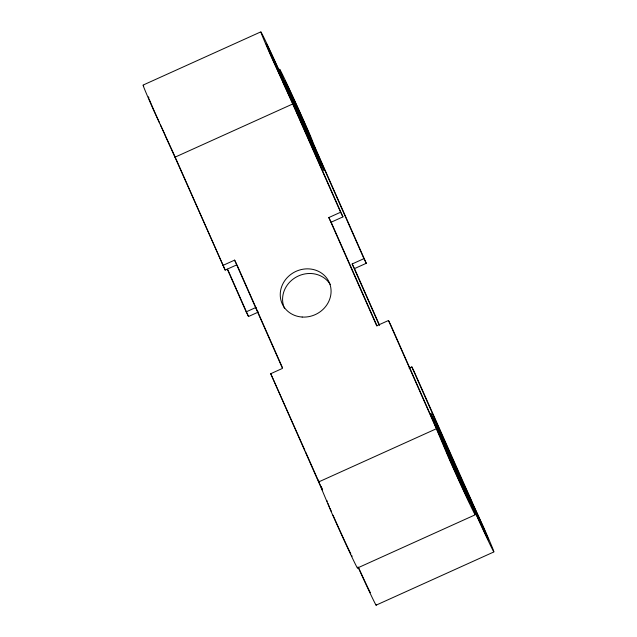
<?xml version="1.0" encoding="UTF-8"?>
<svg xmlns="http://www.w3.org/2000/svg" width="637" height="637" viewBox="0 0 637 637"><rect width="100%" height="100%" fill="white"/><g stroke="black" fill="none" stroke-linecap="round" stroke-linejoin="round"><path stroke-width="0.96" d="M143.11 85.071L260.867 31.85M282.422 367.573L236.948 264.777L225.172 270.096L174.96 157.204L292.717 103.982L282.836 82.189M316.756 155.778L318.396 155.038M222.839 265.454L234.615 260.135L236.558 264.005M328.827 217.559L340.596 212.24L342.937 216.883L331.16 222.202L328.827 217.559L376.706 325.81L388.482 320.491L390.815 325.133L440.302 437.03L450.789 461.992A32.312 0.589 65.7 0 0 468.593 500.658A32.312 0.589 65.7 0 0 462.462 485.195L441.035 438.025A45.235 0.828 65.7 0 1 432.443 416.383A45.235 0.828 65.7 0 1 457.374 470.512M227.274 269.109L246.185 311.867L256.146 307.36M352.165 263.973L363.942 258.646L366.275 263.288L354.498 268.615L352.165 263.973L379.126 324.918M246.185 311.867L248.518 316.509L258.479 312.003M357.365 567.416A45.235 0.828 65.7 0 1 349.721 552.406A45.235 0.828 65.7 0 1 330.699 510.571L320.212 485.609L270.725 373.712L282.502 368.385L234.615 260.135M409.105 368.13L411.828 366.904L414.161 371.546L471.929 501.598M318.604 481.962L436.369 428.749L388.482 320.491M357.453 568.021L475.218 514.8M376.133 605.15L493.89 551.929M270.725 373.712L304.844 450.216M301.508 119.318L311.389 141.111A32.312 0.589 65.7 0 1 317.529 156.575A32.312 0.589 65.7 0 1 299.716 117.909L287.629 89.299A45.235 0.828 65.7 0 0 262.699 35.17A45.235 0.828 65.7 0 0 271.29 56.812L292.383 102.645L342.937 216.883M165.071 135.402L174.96 157.204M301.341 118.578L292.295 98.584A32.312 0.589 65.7 0 1 286.164 83.121A32.312 0.589 65.7 0 1 303.968 121.786L304.789 123.65A26.706 0.486 65.7 0 1 307.321 129.47L308.674 132.663A22.072 0.406 65.7 0 1 309.248 134.057L310.784 138.133A22.072 0.406 65.7 0 0 311.35 139.527L312.703 142.72A26.706 0.486 65.7 0 0 315.243 148.54L363.942 258.646M282.669 81.448L273.623 61.455A32.312 0.589 65.7 0 1 267.492 45.991A32.312 0.589 65.7 0 1 285.296 84.657L297.383 113.267A45.235 0.828 65.7 0 0 322.314 167.404A45.235 0.828 65.7 0 0 313.723 145.754L289.962 93.942A45.235 0.828 65.7 0 1 281.371 72.299A45.235 0.828 65.7 0 1 306.301 126.429L307.122 128.292A26.706 0.486 65.7 0 1 309.654 134.112L311.007 137.305A22.072 0.406 65.7 0 1 311.581 138.699L313.117 142.776A22.072 0.406 65.7 0 0 313.691 144.169L315.036 147.354A26.706 0.486 65.7 0 0 317.576 153.183L366.275 263.288M472.089 502.338L481.134 522.324A32.312 0.589 65.7 0 1 487.273 537.787A32.312 0.589 65.7 0 1 469.461 499.121L458.194 472.375M164.911 134.662L162.276 128.929M169.681 144.973L153.533 110.034A45.235 0.828 65.7 0 1 143.731 86.067M169.975 145.602L170.883 147.585M161.965 128.252L160.405 124.82M171.194 148.262L175.541 157.912M159.465 122.734L155.866 114.676A32.312 0.589 65.7 0 1 149.106 98.934M175.844 158.581L225.172 270.096M411.828 366.904L462.374 481.134L483.467 526.966A45.235 0.828 65.7 0 1 492.059 548.616A45.235 0.828 65.7 0 1 467.128 494.479L455.041 465.878A32.312 0.589 65.7 0 0 437.237 427.212A32.312 0.589 65.7 0 0 443.368 442.667L464.795 489.837A45.235 0.828 65.7 0 1 473.387 511.487A45.235 0.828 65.7 0 1 448.456 457.35L436.369 428.749M292.717 103.982L340.596 212.24M354.498 268.615L379.564 325.276M331.16 222.202L377.032 325.905M227.942 269.992L230.188 275.065M230.562 275.917L236.55 289.445M236.924 290.289L239.162 295.361M239.536 296.213L248.518 316.509M320.944 486.604L321.486 487.838M305.649 452.039L320.538 485.697M321.757 488.46L322.545 490.251M331.431 511.567L329.998 508.278M328.811 505.499L329.369 506.813M327.92 503.365L328.326 504.337M326.813 500.419L327.163 501.399M376.037 604.545A45.235 0.828 65.7 0 1 357.994 566.946M352.142 556.244A32.312 0.589 65.7 0 1 351.696 555.536M350.836 553.879A32.312 0.589 65.7 0 1 333.032 515.214M322.147 488.69A45.235 0.828 65.7 0 1 321.056 486.214M319.551 482.758A45.235 0.828 65.7 0 1 318.396 480.099M370.376 592.665A32.312 0.589 65.7 0 1 358.44 567.36M148.421 96.84A32.312 0.589 65.7 0 1 148.867 97.549M284.444 308.26A25.846 23.673 -26.7 0 1 297.009 276.649A25.846 23.673 -26.7 0 1 330.221 284.436M302.177 317.043A25.846 23.673 -26.7 0 0 329.21 282.326A25.846 23.673 -26.7 0 0 285.591 279.547A25.846 23.673 -26.7 0 0 302.177 317.043"/></g></svg>
